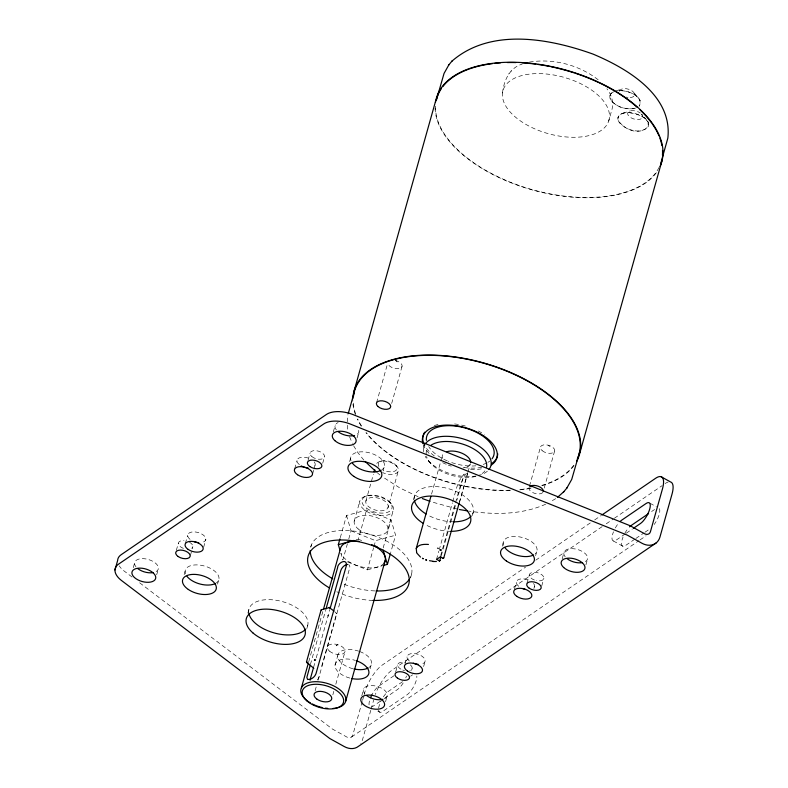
<?xml version="1.0" encoding="UTF-8"?>
<svg xmlns="http://www.w3.org/2000/svg" width="788" height="788" viewBox="0 0 788 788"><rect width="100%" height="100%" fill="white"/><g stroke="black" fill="none" stroke-linecap="round" stroke-linejoin="round"><path stroke-width="0.59" stroke-dasharray="3.94 2.96" d="M347.203 421.875L347.951 414.626M321.711 666.126L336.604 613.704L334.811 611.754M328.596 615.881L327.818 615.822L328.36 615.27L328.182 615.999M336.437 613.744L336.299 613.113L336.575 613.773M502.508 93.033C503.788 80.829 509.452 67.788 522.168 64.114M217.537 584.135L219.005 578.737M383.037 471.057L384.514 465.659M370.114 668.746L371.581 663.348M535.613 555.668L537.091 550.27M190.401 555.451L192.873 546.527M203.668 547.217L205.855 539.297M312.688 473.647L313.624 470.249M313.939 469.116L315.19 464.595M322.706 463.255L324.558 456.557M310.817 547.089L311.457 544.774M411.582 670.391L412.203 668.165M423.619 666.579L425.185 660.925M533.89 588.488L534.52 586.223M541.72 585.996L543.887 578.185M354.206 521.203L359.801 501.217M387.903 529.506L393.005 511.185A17.375 9.229 15.7 0 0 371.936 495.613A17.375 9.229 15.7 0 0 364.844 510.161A17.375 9.229 15.7 0 0 393.005 511.185M410.666 577.456L411.602 574.078M133.261 567.705L134.925 561.785M156.664 574.846L158.329 568.926M247.895 613.064L248.89 609.508M333.304 431.982L335.304 424.88M357.043 437.941L358.707 432.021M306.818 628.617L307.812 625.061M376.585 402.678L387.45 364.026M340.288 537.682L346.523 515.5L366.528 510.043L391.055 519.893L395.586 535.21L390.671 552.713M308.699 661.861L322.893 611.301M310.413 664.461L325.641 610.276M347.439 543.661L342.849 559.992L340.948 553.432M348.759 538.992L351.054 530.817L346.523 515.5M313.604 667.229L315.919 658.985M316.254 657.803L329.827 609.508M391.666 403.476L402.146 366.036M365.839 501.178L373.423 474.199M315.111 690.751L316.441 686.033M318.106 680.133L349.626 568.217A5.949 3.339 -49.1 0 0 348.591 564.622M356.107 539.829L358.323 539.219L366.528 510.043M347.311 561.785L367.385 569.852L373.62 547.68M373.945 546.508L375.581 540.676L395.586 535.21M332.831 694.829L333.826 691.312M335.806 684.27L345.055 651.43M387.942 507.827A11.574 6.146 15.7 0 0 373.916 497.455A11.574 6.146 15.7 0 0 369.198 507.137A11.574 6.146 15.7 0 0 387.942 507.827L398.167 471.451M383.185 547.896L391.055 519.893M413.404 499.986L414.399 496.43M361.791 695.804L363.79 688.702M362.234 701.527L352.797 735.086A5.575 4.314 55.7 0 1 346.947 737.095L332.447 729.058L138.905 582.224M362.559 700.365L363.859 695.735M364.184 694.583L364.834 692.268A23.226 8.008 -61 0 1 382.308 665.023L525.576 567.133M370.793 710.284L362.332 740.375A17.188 13.307 55.7 0 1 360.835 743.734M371.118 709.131L373.719 699.872M385.529 701.763L387.194 695.843M436.503 559.45L438.827 551.196M439.162 550.014L452.42 502.842M452.745 501.661L456.725 487.516A46.462 35.953 55.7 0 1 464.231 474.051L456.912 500.104M440.669 555.658L455.247 503.768M455.582 502.586L460.556 484.896A46.462 35.953 55.7 0 1 466.723 472.938M441.27 555.737L455.582 504.832M459.414 502.222L467.727 472.623M459.374 502.803L467.678 473.233M468.003 472.051L470.328 463.777M472.317 515.539L473.322 511.983M529.487 486.127L540.361 447.466M544.242 488.087L554.722 450.647M562.169 558.899L564.169 551.797M585.908 564.858L587.572 558.938M176.335 550.349L178.324 543.306A7.476 3.979 15.7 0 1 184.028 540.617M185.377 543.464L187.692 535.269M294.702 468.761L297.027 460.566M308.019 460.369L310.009 453.327M431.548 494.135L440.531 462.26M440.866 461.079L442.196 456.351M395.665 671.977L397.654 664.934M405.032 663.92L407.022 656.896M608.681 121.066A55.012 29.235 15.7 0 0 537.633 73.609A55.012 29.235 15.7 0 0 521.528 121.667A55.012 29.235 15.7 0 0 608.681 121.066L612.02 109.266C613.901 102.066 611.409 94.422 606.888 88.719M514.367 589.227L516.357 582.194M527.014 583.179L529.339 574.964M184.136 574.698L185.121 571.221M349.636 461.62L350.63 458.143M335.058 665.111L337.697 655.833M502.212 546.232L503.207 542.755M423.599 447.574L424.643 444.038M609.863 96.205L610.582 94.166M618.649 116.161L617.93 118.21A15.799 8.392 15.7 0 1 626.214 112.595M508.546 74.102L509.009 73.55M510.939 71.215L511.382 70.684M535.741 560.189L590.606 522.7M594.674 519.922L600.771 515.766M602.18 526.601L391.843 670.312A23.226 8.008 -61 0 0 375.354 694.484M606.238 523.823L613.35 518.967M614.364 518.268L662.127 485.644M394.02 675.72L378.831 686.102A12.263 4.226 -61 0 0 371.877 694.898M402.54 681.699L388.376 691.391A12.263 4.226 -61 0 0 383.007 697.419M410.646 676.173L412.666 674.784M651.577 511.55L654.621 509.481M380.299 701.261L373.216 706.107A12.263 4.226 -61 0 1 371.65 706.895M384.347 698.493L397.507 689.5A12.263 4.226 -61 0 0 403.958 681.65M625.288 533.88L616.177 540.105A12.263 4.226 -61 0 1 613.517 531.742M626.293 533.19L632.37 529.034M634.823 539.169L625.711 545.394A12.263 4.226 -61 0 1 623.052 537.032M635.837 538.48L643.934 532.944M644.948 532.255L648.997 529.487M351.546 737.016L639.019 540.607M640.033 539.918L646.13 535.751M555.707 498.656L549.886 502.094M328.32 616.029L328.025 615.477L328.557 615.605M545.66 504.212C521.558 514.919 494.086 514.86 468.436 511.048M613.793 91.763A15.799 8.392 15.7 0 0 610.099 98.411C614.63 107.119 626.568 110.468 635.63 108.055M380.003 461.492L381.599 460.99M365.721 496.243L367.316 495.731M615.871 90.915L621.939 88.985M622.924 113.236L630.006 110.98M367.385 569.852L381.816 565.892M618.974 90.679A15.799 8.392 15.7 0 1 621.407 90.689C628.745 90.758 644.486 96.747 639.107 106.222L640.299 104.4L639.836 100.027L633.463 92.088M629.474 112.684C669.751 119.815 636.428 145.721 618.166 120.406A15.799 8.392 15.7 0 1 629.474 112.684C636.734 113.147 644.594 116.112 648.327 122.741M529.457 62.075C554.023 58.085 580.382 65.276 599.658 80.967M634.222 108.557C625.967 109.709 616.817 107.089 611.281 100.706L610.099 98.411M621.407 90.689C628.657 91.152 636.527 94.107 640.26 100.746M395.615 360.707L396.374 360.865M457.03 508.979L431.105 501.739M351.054 530.817L375.581 540.676M358.323 539.219L361.662 540.568M418.132 496.736L399.802 487.93L382.801 476.996M649.982 503.236L656.345 506.763M613.34 540.952L622.875 546.242M377.797 711.072L379.914 712.244M132.059 577.033L124.238 571.093A23.226 12.342 15.7 0 1 119.234 565.843M377.156 472.633L379.964 474.987M548.556 445.437L549.699 446.51M395.98 360.825L397.122 361.899M618.166 120.406L619.348 122.701C626.027 130.118 641.048 135.034 648.376 126.395L647.903 122.022M646.948 120.357L641.53 114.083A7.752 4.117 15.7 0 1 636.093 119.461A7.752 4.117 15.7 0 1 627.987 112.359A7.752 4.117 15.7 0 1 640.329 113.029M428.445 460.803L430.672 463.364M395.921 465.294L397.073 466.624M390.208 502.606L391.36 503.936M363.889 460.182L357.841 452.627L353.123 444.984M349.517 436.739L352.374 443.299M347.626 429.194L347.222 422.752M376.743 463.403A11.574 6.146 15.7 0 1 391.538 462.773A11.574 6.146 15.7 0 1 397.566 472.327A11.574 6.146 15.7 0 1 382.515 472.564M378.91 466.506A9.712 5.161 15.7 0 1 386.622 460.773A9.712 5.161 15.7 0 1 397.004 468.939A9.712 5.161 15.7 0 1 383.707 470.278M319.17 676.587A5.949 3.339 -49.1 0 1 316.904 680.369M384.061 563.046A23.187 12.322 15.7 0 1 361.613 566.927A23.187 12.322 15.7 0 1 340.928 553.206M372.882 600.417A52.244 27.767 15.7 0 1 336.791 591.758M349.823 678.074A17.425 9.259 15.7 0 1 335.235 664.254A17.425 9.259 15.7 0 1 355.191 660.354M450.825 531.319A30.476 16.193 15.7 0 1 425.264 524.572M624.874 533.24A12.263 4.226 -61 0 1 627.75 528.915M615.339 527.96A12.263 4.226 -61 0 1 618.216 523.626M351.015 460.694A17.425 9.259 15.7 0 1 370.518 453.11A17.425 9.259 15.7 0 1 381.875 469.835M359.742 651.528A17.425 9.259 15.7 0 1 368.951 667.525M352.807 668.687A17.425 9.259 15.7 0 1 337.944 654.651A17.425 9.259 15.7 0 1 358.678 651.154M410.292 664.845A7.476 3.979 15.7 0 1 409.849 670.529M404.608 670.568A7.476 3.979 15.7 0 1 402.737 670.007M401.013 669.219A7.476 3.979 15.7 0 1 397.989 663.949A7.476 3.979 15.7 0 1 405.249 662.531M189.514 542.242A7.476 3.979 15.7 0 1 191.74 548.32M183.407 548.379A7.476 3.979 15.7 0 1 178.324 543.306M190.075 539.406A9.338 4.964 15.7 0 1 191.238 532.146A9.338 4.964 15.7 0 1 204.447 536.057A9.338 4.964 15.7 0 1 200.979 542.627M185.505 573.772A17.425 9.259 15.7 0 1 205.008 566.188A17.425 9.259 15.7 0 1 216.375 582.913M299.41 464.703A9.338 4.964 15.7 0 1 299.144 457.926A9.338 4.964 15.7 0 1 310.994 459.246M314.176 461.817A9.338 4.964 15.7 0 1 314.776 465.826M453.484 521.843A30.476 16.193 15.7 0 1 427.923 515.096M414.232 499.198A30.476 16.193 15.7 0 1 448.185 488.599A30.476 16.193 15.7 0 1 471.805 515.313M374.881 590.921A52.244 27.767 15.7 0 1 342.347 583.553M310.689 547.079A52.244 27.767 15.7 0 1 371.65 534.924A52.244 27.767 15.7 0 1 409.888 578.431M534.422 580.037A7.476 3.979 15.7 0 1 531.25 572.758A7.476 3.979 15.7 0 1 543.346 576.343A7.476 3.979 15.7 0 1 536.293 580.589M503.591 545.306A17.425 9.259 15.7 0 1 522.365 537.514A17.425 9.259 15.7 0 1 535.19 553.875M565.252 556.899A12.263 6.521 15.7 0 1 568.522 548.99A12.263 6.521 15.7 0 1 584.095 552.624A12.263 6.521 15.7 0 1 585.376 561.598M364.883 693.804A12.263 6.521 15.7 0 1 368.144 685.895A12.263 6.521 15.7 0 1 383.717 689.53A12.263 6.521 15.7 0 1 384.997 698.503M409.405 661.034A9.338 4.964 15.7 0 1 410.568 653.774A9.338 4.964 15.7 0 1 423.767 657.685A9.338 4.964 15.7 0 1 420.299 664.264M248.85 613.222A30.476 16.193 15.7 0 1 281.858 601.451A30.476 16.193 15.7 0 1 306.296 628.391M369.06 704.896A12.263 4.226 -61 0 1 369.611 700.483M406.46 676.005A12.263 4.226 -61 0 1 405.79 677.857M358.707 430.346A12.263 6.521 15.7 0 1 354.462 435.498M336.387 429.982A12.263 6.521 15.7 0 1 338.17 422.526M518.74 586.331A9.338 4.964 15.7 0 1 517.775 579.958A9.338 4.964 15.7 0 1 528.167 579.889M533.506 583.445A9.338 4.964 15.7 0 1 534.106 587.454M136.019 566.887A12.263 6.521 15.7 0 1 139.279 558.978A12.263 6.521 15.7 0 1 154.852 562.612A12.263 6.521 15.7 0 1 156.132 571.586M659.339 508.615A12.263 4.226 -61 0 1 654.188 524.473M378.595 710.185A12.263 4.226 -61 0 0 382.751 711.397L407.041 694.789A12.263 4.226 -61 0 0 416.813 675.996M378.634 708.215A12.263 4.226 -61 0 1 381.412 700.187M665.17 483.556A23.226 8.008 -61 0 1 668.135 482.059M395.281 360.48A7.388 3.93 15.7 0 1 402.146 365.691A7.388 3.93 15.7 0 1 395.901 368.626A7.388 3.93 15.7 0 1 387.942 363.938M470.052 464.526A14.637 7.772 15.7 0 1 463.098 467.875M442.531 458.498A14.637 7.772 15.7 0 1 444.393 452.844M481.34 468.84A38.514 20.468 15.7 0 1 467.954 469.5M451.268 466.151A38.514 20.468 15.7 0 1 448.224 465.078M446.254 464.29A38.514 20.468 15.7 0 1 440.738 461.699M429.125 453.376A38.514 20.468 15.7 0 1 423.235 444.698M542.804 492.49A7.388 3.93 15.7 0 1 533.89 493.071A7.388 3.93 15.7 0 1 529.162 487.289M481.773 467.323A38.514 20.468 15.7 0 1 463.531 467.451M434.336 455.927A38.514 20.468 15.7 0 1 424.003 444.058M434.218 425.589A38.514 20.468 15.7 0 1 438.758 424.387M454.548 423.944A38.514 20.468 15.7 0 1 459.443 424.673M461.541 425.096A38.514 20.468 15.7 0 1 466.772 426.426M478.296 430.977A38.514 20.468 15.7 0 1 484.364 434.503M573.644 465.314A116.624 61.976 15.7 0 1 541.326 485.526M531.27 487.93A116.624 61.976 15.7 0 1 518.78 489.663M510.713 490.185A116.624 61.976 15.7 0 1 366.302 432.661M361.603 426.072A116.624 61.976 15.7 0 1 357.722 419.049M355.536 413.661A116.624 61.976 15.7 0 1 353.28 402.422M489.791 461.049A34.849 18.518 15.7 0 1 487.87 462.349M486.807 462.93A34.849 18.518 15.7 0 1 481.842 464.792M475.922 465.816A34.849 18.518 15.7 0 1 448.382 461.335M447.288 460.872A34.849 18.518 15.7 0 1 428.702 446.599M574.078 465.481A117.087 62.222 15.7 0 1 541.622 485.782M530.354 488.402A117.087 62.222 15.7 0 1 518.987 489.929M509.698 490.5A117.087 62.222 15.7 0 1 365.898 432.701M361.18 426.091A117.087 62.222 15.7 0 1 357.289 419.029M355.477 414.705A117.087 62.222 15.7 0 1 352.778 399.94M487.398 471.155A34.849 18.518 15.7 0 1 479.596 475.194M476.139 476.001A34.849 18.518 15.7 0 1 425.195 456.311M423.55 451.82A34.849 18.518 15.7 0 1 424.752 444.659M656.384 172.661A117.087 62.222 15.7 0 1 529.26 189.051A117.087 62.222 15.7 0 1 435.084 107.119M484.965 470.84A31.126 16.538 15.7 0 1 478.897 475.331M475.706 476.415A31.126 16.538 15.7 0 1 445.762 473.302A31.126 16.538 15.7 0 1 426.525 456.341M426.17 454.38A31.126 16.538 15.7 0 1 427.894 448.155M659.054 167.411A116.624 61.976 15.7 0 1 532.491 189.721A116.624 61.976 15.7 0 1 435.636 104.853M609.882 96.244A15.799 8.392 15.7 0 1 613.911 91.585M619.565 91.329A7.752 4.117 15.7 0 1 626.47 88.748A7.752 4.117 15.7 0 1 634.438 93.575A7.752 4.117 15.7 0 1 629.858 97.564M628.026 97.466A7.752 4.117 15.7 0 1 626.135 97.091M337.441 644.771L336.141 645.855L337.481 644.801M329.443 651.115A9.101 4.836 15.7 0 0 344.553 652.602A9.101 4.836 15.7 0 0 334.693 644.062A9.101 4.836 15.7 0 0 329.443 651.115M366.528 508.161A15.514 8.244 15.7 0 0 391.675 509.078A15.514 8.244 15.7 0 0 372.862 495.169A15.514 8.244 15.7 0 0 366.528 508.161M358.097 528.896A17.375 9.229 15.7 0 0 386.947 531.742A17.375 9.229 15.7 0 0 368.124 515.431A17.375 9.229 15.7 0 0 358.097 528.896M311.92 456.646A7.476 3.979 15.7 0 0 324.232 457.542A7.476 3.979 15.7 0 0 315.712 450.647A7.476 3.979 15.7 0 0 311.92 456.646M542.242 450.736A7.388 3.93 15.7 0 0 554.397 451.623A7.388 3.93 15.7 0 0 545.986 444.816A7.388 3.93 15.7 0 0 542.242 450.736"/><path stroke-width="1.18" d="M313.722 668.391L313.526 668.155M329.542 607.587L321.149 609.813L306.463 662.038L313.663 668.175M306.759 662.629L306.65 661.871L306.778 662.521M321.662 609.616L321.238 610.129L321.681 609.508M306.493 661.969L306.63 662.137M314.471 659.851C316.175 660.285 313.526 659.871 314.816 660.433M430.878 496.499L416.241 548.448L416.665 552.496M114.969 569.97L117.629 560.495A23.226 12.342 15.7 0 1 121.165 554.713L326.409 414.478A23.226 12.342 15.7 0 1 353.211 414.655L630.075 525.704L644.574 533.742A5.575 4.314 55.7 0 0 650.425 531.733L662.462 488.915A23.226 8.008 -61 0 0 655.636 478.277L601.786 515.066M353.566 392.936L435.872 100.125M348.276 413.493L354.019 393.054M436.325 100.243L444.058 73.402L448.943 64.724M339.973 550.152L338.318 544.675L339.963 538.844M301.44 687.717L308.374 663.033M323.553 608.947L340.377 548.99A23.187 12.322 15.7 0 1 358.934 541.297M310.078 665.633L306.867 677.345L307.556 679.414C311.112 680.054 314.757 677.04 315.949 673.799L346.415 565.439C347.144 557.796 337.491 562.819 337.559 567.872L325.966 609.094M313.279 668.401L310.295 679.01A5.949 3.339 -49.1 0 0 310.098 680.221M330.162 608.336L340.761 570.64A5.949 3.339 -49.1 0 1 347.656 564.435M374.083 471.845L374.743 469.5M345.745 701.024L385.332 560.071M382.929 565.587L387.391 564.385L390.346 553.885M459.079 503.404L443.772 557.865L443.004 558.278L440.334 556.83L436.503 559.45L439.665 560.839L440.945 556.929M579.456 452.578L571.724 479.409L566.838 488.087M579.909 452.696L662.215 159.875M440.541 549.66L441.073 550.103L440.62 549.502M416.241 548.448C418.517 544.104 424.22 544.203 428.455 544.439M437.498 548.143L438.374 548.428M329.266 607.558L333.984 611.035M451.948 61.149C490.471 27.619 548.98 38.326 593.009 54.086C626.913 68.29 672.794 95.22 667.83 138.186L661.762 159.757A116.624 61.976 15.7 0 1 660.837 163.106M557.402 497.445L563.834 491.673M448.48 65.276L452.401 60.607M563.39 492.204L567.301 487.536M440.945 550.29L439.999 550.231M648.544 513.628L631.336 525.389A12.263 4.226 -61 0 0 629.573 526.857M633.385 528.344L640.467 523.508A12.263 4.226 -61 0 0 649.696 509.117A12.263 4.226 -61 0 0 646.091 503.502L621.801 520.1A12.263 4.226 -61 0 0 620.038 521.577M656.099 542.981L358.471 746.335A17.188 13.307 55.7 0 1 344.277 746.561L329.788 738.523L121.579 580.569A23.226 12.342 15.7 0 1 118.505 564.188L323.75 423.954A23.226 12.342 15.7 0 1 350.542 424.131L627.415 535.18L641.905 543.218A17.188 13.307 55.7 0 0 659.96 537.022L671.997 494.204A23.226 8.008 -61 0 0 670.539 481.951L660.994 476.661M443.004 558.278L443.772 557.865M439.32 560.908L439.881 560.623M439.133 560.879L439.94 560.475M314.737 659.714L314.55 660.265M329.256 607.39L329.876 607.479M353.891 540.44L338.318 544.675M432.986 561.509L436.404 561.499M429.48 560.701L433.164 561.263M459.305 509.511L467.294 510.86M422.338 498.558L430.012 501.335M373.926 545.503L377.275 546.842M422.486 558.298L423.323 558.8L422.526 558.377M314.471 659.989L314.826 659.861M420.506 557.086L416.714 552.949M376.221 471.845L365.09 461.404M306.63 661.999L306.611 662.56M387.391 564.385L383.175 550.162M371.67 544.616A23.187 12.322 15.7 0 1 384.061 563.046M310.433 702.945A23.187 12.322 15.7 0 1 307.3 683.038A23.187 12.322 15.7 0 1 341.726 691.391A23.187 12.322 15.7 0 1 333.088 708.442M327.719 708.382A23.187 12.322 15.7 0 1 325.483 708.126M322.075 707.496A23.187 12.322 15.7 0 1 316.51 705.821M315.446 705.408A23.187 12.322 15.7 0 1 312.353 703.989M329.325 587.858A52.244 27.767 15.7 0 1 324.272 542.351A52.244 27.767 15.7 0 1 402.766 564.986A52.244 27.767 15.7 0 1 372.882 600.417M356.225 660.689A17.425 9.259 15.7 0 1 368.804 673.592A17.425 9.259 15.7 0 1 351.95 678.567M423.442 523.508A30.476 16.193 15.7 0 1 421.422 497.376A30.476 16.193 15.7 0 1 466.791 510.319A30.476 16.193 15.7 0 1 450.825 531.319M354.462 435.498A12.263 6.521 15.7 0 1 338.151 431.686M471.204 516.061A30.476 16.193 15.7 0 1 453.484 521.843M426.101 514.032A30.476 16.193 15.7 0 1 414.577 501.109M582.529 562.602A12.263 6.521 15.7 0 1 567.015 558.613M198.743 542.646A9.338 4.964 15.7 0 1 194.045 541.602M533.604 554.959A17.425 9.259 15.7 0 1 505.108 547.936M409.376 579.249A52.244 27.767 15.7 0 1 376.053 590.961M332.733 578.816A52.244 27.767 15.7 0 1 310.255 550.467M525.044 589.227A9.338 4.964 15.7 0 1 522.71 588.538M308.078 467.944A9.338 4.964 15.7 0 1 301.223 465.915M215.528 583.425A17.425 9.259 15.7 0 1 187.022 576.402M305.695 629.139A30.476 16.193 15.7 0 1 274.027 632.892A30.476 16.193 15.7 0 1 248.85 613.222M370.557 697.744A12.263 4.226 -61 0 1 371.877 694.898M381.028 470.347A17.425 9.259 15.7 0 1 352.531 463.324M153.286 572.58A12.263 6.521 15.7 0 1 137.772 568.591M382.948 699.32A12.263 6.521 15.7 0 1 366.637 695.518M368.104 668.037A17.425 9.259 15.7 0 1 353.901 668.953M418.073 664.274A9.338 4.964 15.7 0 1 413.375 663.24M446.766 451.721A14.637 7.772 15.7 0 1 462.379 453.405A14.637 7.772 15.7 0 1 470.663 462.595M422.88 443.624A38.514 20.468 15.7 0 1 467.245 428.219A38.514 20.468 15.7 0 1 491.456 464.91M529.832 486.482A7.388 3.93 15.7 0 1 538.362 486.285A7.388 3.93 15.7 0 1 543.257 491.594M497.74 453.819A38.514 20.468 15.7 0 1 491.879 463.393M423.658 443.181A38.514 20.468 15.7 0 1 424.693 432.188M353.448 396.502A116.624 61.976 15.7 0 1 483.3 363.101A116.624 61.976 15.7 0 1 577.249 459.168M426.406 440.334A34.849 18.518 15.7 0 1 465.275 428.032A34.849 18.518 15.7 0 1 492.037 458.783M352.807 398.748A117.087 62.222 15.7 0 1 483.359 362.864A117.087 62.222 15.7 0 1 576.639 461.423M425.333 443.772A34.849 18.518 15.7 0 1 469.126 440.975A34.849 18.518 15.7 0 1 488.895 469.599M435.449 102.42A117.087 62.222 15.7 0 1 566.73 70.339A117.087 62.222 15.7 0 1 659.999 166.495M430.869 445.319A31.126 16.538 15.7 0 1 466.614 445.496A31.126 16.538 15.7 0 1 486.521 467.442M436.591 99.111A116.624 61.976 15.7 0 1 441.438 88.492M442.757 86.67A116.624 61.976 15.7 0 1 468.151 69.374M469.274 68.96A116.624 61.976 15.7 0 1 492.52 63.631M494.746 63.375A116.624 61.976 15.7 0 1 500.419 62.873M507.433 62.557A116.624 61.976 15.7 0 1 515.845 62.567M521.991 62.833A116.624 61.976 15.7 0 1 535.879 64.163M538.184 64.478A116.624 61.976 15.7 0 1 549.748 66.468M550.901 66.704A116.624 61.976 15.7 0 1 573.861 72.772M574.984 73.136A116.624 61.976 15.7 0 1 597.885 82.159M598.929 82.651A116.624 61.976 15.7 0 1 637.344 107.414M639.945 109.808A116.624 61.976 15.7 0 1 651.617 122.967M652.287 123.913A116.624 61.976 15.7 0 1 659.024 135.93M659.871 138.077A116.624 61.976 15.7 0 1 661.92 145.534M662.501 150.4A116.624 61.976 15.7 0 1 662.452 155.147M426.564 560.11L425.806 559.894L426.564 560.11M316.756 698.986A9.101 4.836 15.7 0 0 331.512 699.517A9.101 4.836 15.7 0 0 320.47 691.362A9.101 4.836 15.7 0 0 316.756 698.986M306.739 700.719A21.325 11.337 15.7 0 0 342.268 704.649A21.325 11.337 15.7 0 0 319.741 684.486A21.325 11.337 15.7 0 0 306.739 700.719M297.5 474.731A9.338 4.964 15.7 0 0 312.373 474.78A9.338 4.964 15.7 0 0 300.474 466.644A9.338 4.964 15.7 0 0 297.5 474.731M309.851 466.565A7.476 3.979 15.7 0 0 321.77 466.604A7.476 3.979 15.7 0 0 312.235 460.084A7.476 3.979 15.7 0 0 309.851 466.565M563.696 567.527A12.263 6.521 15.7 0 0 584.164 569.891A12.263 6.521 15.7 0 0 571.339 558.259A12.263 6.521 15.7 0 0 563.696 567.527M353.802 476.376A17.425 9.259 15.7 0 0 381.559 476.454A17.425 9.259 15.7 0 0 359.358 461.285A17.425 9.259 15.7 0 0 353.802 476.376M506.379 560.987A17.425 9.259 15.7 0 0 534.136 561.066A17.425 9.259 15.7 0 0 511.934 545.907A17.425 9.259 15.7 0 0 506.379 560.987M529.181 588.193A7.476 3.979 15.7 0 0 541.1 588.232A7.476 3.979 15.7 0 0 531.565 581.721A7.476 3.979 15.7 0 0 529.181 588.193M363.317 704.433A12.263 6.521 15.7 0 0 383.786 706.797A12.263 6.521 15.7 0 0 370.961 695.164A12.263 6.521 15.7 0 0 363.317 704.433M397.497 678.163A7.476 3.979 15.7 0 0 409.415 678.202A7.476 3.979 15.7 0 0 399.88 671.691A7.476 3.979 15.7 0 0 397.497 678.163M407.494 671.061A9.338 4.964 15.7 0 0 422.368 671.11A9.338 4.964 15.7 0 0 410.469 662.984A9.338 4.964 15.7 0 0 407.494 671.061M516.82 596.368A9.338 4.964 15.7 0 0 531.703 596.408A9.338 4.964 15.7 0 0 519.804 588.281A9.338 4.964 15.7 0 0 516.82 596.368M188.165 549.433A9.338 4.964 15.7 0 0 203.038 549.482A9.338 4.964 15.7 0 0 191.139 541.346A9.338 4.964 15.7 0 0 188.165 549.433M334.831 440.61A12.263 6.521 15.7 0 0 355.299 442.974A12.263 6.521 15.7 0 0 342.475 431.341A12.263 6.521 15.7 0 0 334.831 440.61M253.086 633.069A30.476 16.193 15.7 0 0 303.636 637.866A30.476 16.193 15.7 0 0 270.353 609.341A30.476 16.193 15.7 0 0 253.086 633.069M188.302 589.454A17.425 9.259 15.7 0 0 216.06 589.532A17.425 9.259 15.7 0 0 193.848 574.373A17.425 9.259 15.7 0 0 188.302 589.454M178.167 556.535A7.476 3.979 15.7 0 0 190.085 556.574A7.476 3.979 15.7 0 0 180.55 550.063A7.476 3.979 15.7 0 0 178.167 556.535M134.452 577.515A12.263 6.521 15.7 0 0 154.921 579.879A12.263 6.521 15.7 0 0 142.096 568.246A12.263 6.521 15.7 0 0 134.452 577.515M377.905 406.45A7.388 3.93 15.7 0 0 390.227 407.869A7.388 3.93 15.7 0 0 382.505 400.865A7.388 3.93 15.7 0 0 377.905 406.45"/></g></svg>
